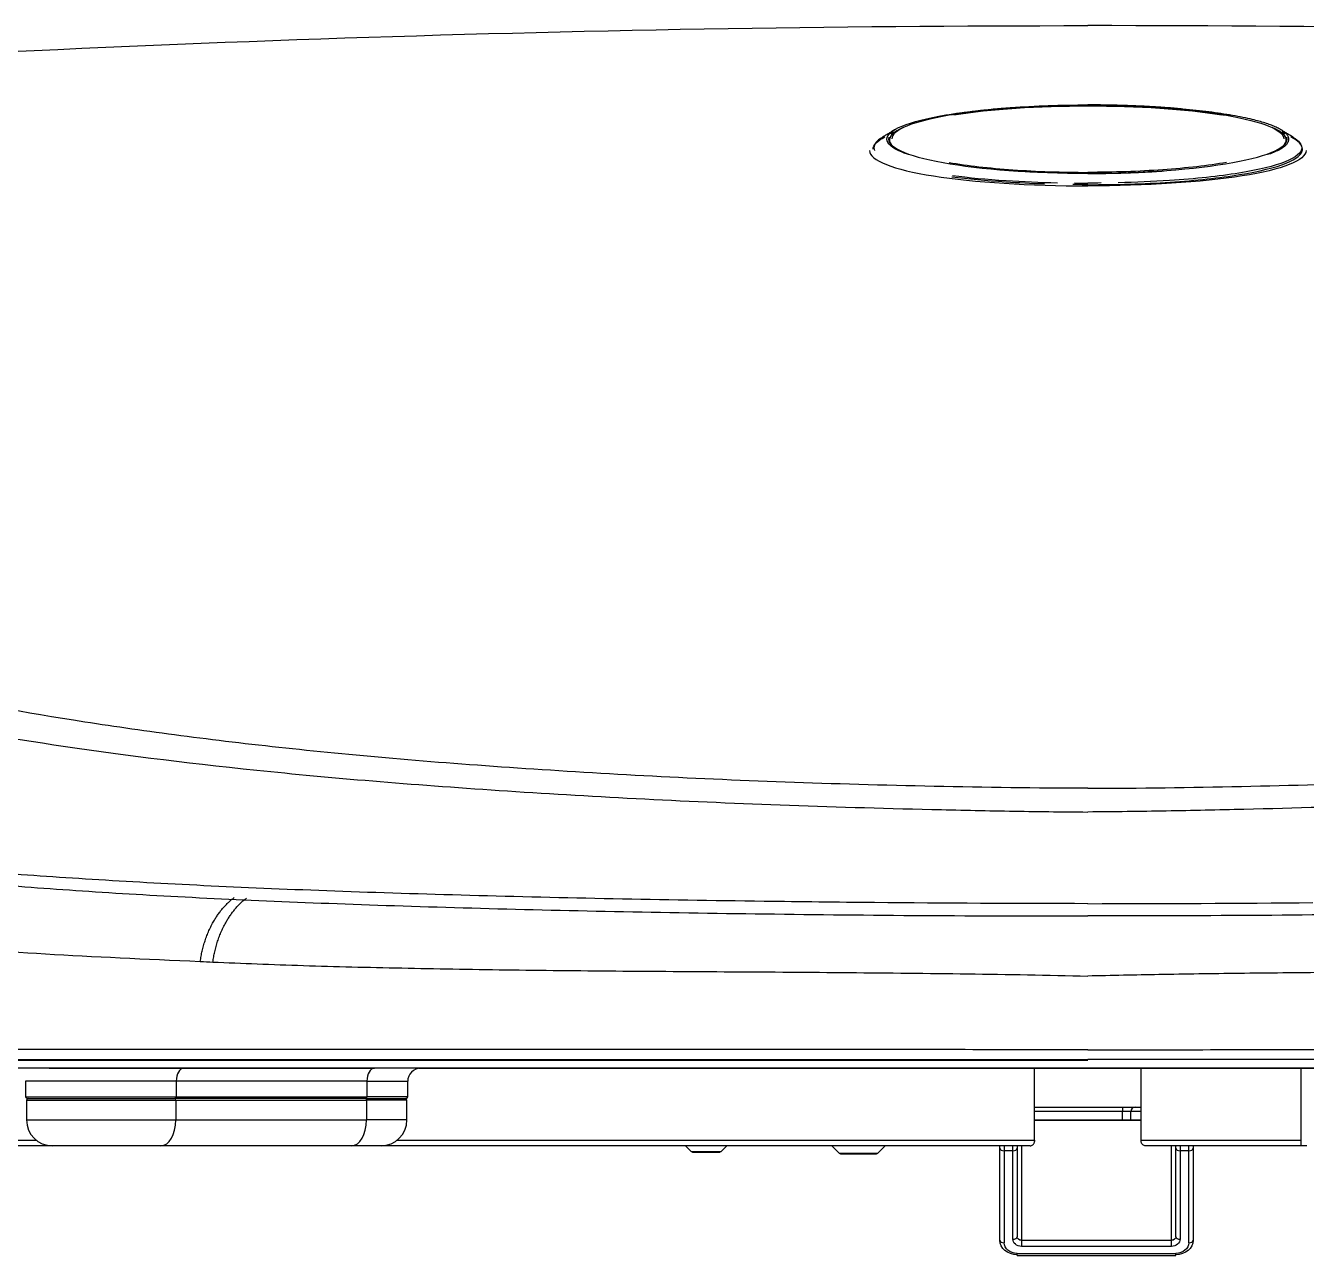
# Model space of a CAD drawing. Header units: millimetres. Extents: x 28 to 2369, y -329 to 1679.
# Drawn here: x 1101.6 to 1250.1, y 471 to 613.7 of the extents above; entities that cross this region are included whole.
import ezdxf

# ---------------------------------------------------------------- set-up
doc = ezdxf.new("R2010")
doc.units = ezdxf.units.MM
doc.layers.add('1LINE', color=7, linetype='CONTINUOUS')

msp = doc.modelspace()

# ---------------------------------------------------------------- linework, layer by layer
at = {"layer": '1LINE'}
for p, q in [((1224.78, 604.49), (1224.78, 604.45)), ((1224.78, 604.49), (1224.78, 604.45)), ((1224.78, 604.45), (1224.78, 604.43)), ((1224.78, 604.45), (1224.78, 604.43)), ((1249.68, 599.2), (1249.68, 599.36)), ((1104.31, 492.75), (1119.92, 492.75)), ((1119.92, 492.75), (1142.04, 492.75)), ((1143.08, 492.75), (1142.04, 492.75)), ((1101.6, 491.25), (1101.6, 489.45)), ((1119.06, 491.25), (1101.6, 491.25)), ((1141.18, 491.25), (1119.06, 491.25)), ((1119.06, 491.25), (1119.06, 489.45)), ((1141.18, 491.25), (1145.91, 491.25)), ((1141.18, 491.25), (1141.18, 489.45)), ((1145.91, 489.45), (1145.91, 491.25)), ((1101.6, 489.45), (1119.06, 489.45)), ((1101.7, 489.05), (1101.7, 486.75)), ((1101.7, 489.05), (1119.01, 489.05)), ((1101.8, 489.25), (1118.95, 489.25)), ((1141.07, 489.25), (1118.95, 489.25)), ((1119.01, 489.05), (1141.12, 489.05)), ((1119.01, 489.05), (1119.01, 486.75)), ((1119.06, 489.45), (1141.18, 489.45)), ((1141.07, 489.25), (1145.71, 489.25)), ((1145.81, 489.05), (1141.12, 489.05)), ((1141.12, 489.05), (1141.12, 486.75)), ((1145.91, 489.45), (1141.18, 489.45)), ((1145.81, 486.75), (1145.81, 489.05)), ((1218.58, 488.25), (1228.78, 488.25)), ((1228.78, 487.75), (1218.58, 487.75)), ((1228.78, 488.25), (1228.78, 487.75)), ((1228.78, 488.25), (1230.28, 488.25)), ((1229.78, 487.75), (1228.78, 487.75)), ((1228.78, 486.75), (1228.78, 487.75)), ((1229.78, 486.75), (1229.78, 487.75)), ((1230.97, 487.75), (1229.78, 487.75)), ((1230.28, 488.25), (1230.96, 488.25)), ((1101.7, 486.75), (1119.01, 486.75)), ((1119.01, 486.75), (1141.12, 486.75)), ((1145.81, 486.75), (1141.12, 486.75)), ((1218.58, 486.75), (1230.98, 486.75)), ((1230.98, 486.67), (1218.58, 486.67)), ((1218.58, 484.4), (1218.58, 484.25)), ((1230.98, 484.25), (1230.98, 484.4)), ((1117.29, 483.75), (1104.7, 483.75)), ((1139.4, 483.75), (1117.29, 483.75)), ((1142.81, 483.75), (1139.4, 483.75)), ((1178.12, 483.75), (1178.78, 483.09)), ((1178.78, 483.09), (1182.26, 483.09)), ((1178.92, 483.03), (1182.12, 483.03)), ((1182.92, 483.75), (1182.26, 483.09)), ((1195.08, 483.75), (1195.94, 482.89)), ((1195.94, 482.89), (1200.42, 482.89)), ((1196.08, 482.83), (1200.28, 482.83)), ((1200.42, 482.89), (1201.28, 483.75)), ((1214.58, 483.46), (1214.58, 483.75)), ((1214.58, 472.79), (1214.58, 483.46)), ((1215.08, 483.18), (1215.08, 472.51)), ((1216.08, 472.92), (1216.08, 483.18)), ((1216.58, 483.74), (1216.58, 483.46)), ((1216.58, 483.46), (1216.58, 473.2)), ((1217.08, 483.75), (1217.08, 472.79)), ((1234.48, 472.79), (1234.48, 483.75)), ((1234.98, 483.46), (1234.98, 483.74)), ((1234.98, 473.2), (1234.98, 483.46)), ((1235.48, 483.74), (1235.48, 483.18)), ((1235.48, 483.18), (1235.48, 472.92)), ((1236.48, 472.51), (1236.48, 483.18)), ((1236.98, 483.75), (1236.98, 483.46)), ((1236.98, 483.46), (1236.98, 472.79)), ((1217.08, 472.79), (1234.48, 472.79)), ((1217.08, 472.79), (1217.08, 472.09)), ((1234.48, 472.09), (1234.48, 472.79)), ((1216.58, 471.04), (1216.58, 471.26)), ((1216.58, 471.26), (1234.98, 471.26)), ((1216.58, 471.04), (1234.98, 471.04)), ((1234.48, 472.09), (1217.08, 472.09)), ((1234.98, 471.04), (1234.98, 471.26))]:
    msp.add_line(p, q, dxfattribs=at)
for centre, radius, start, end in [((1147.41, 491.25), 1.5, 90, 180.5661), ((1101.8, 489.45), 0.2, 180, 270), ((1101.9, 489.05), 0.2, 90, 180), ((1145.61, 489.05), 0.2, 0, 90), ((1145.71, 489.45), 0.2, 270, 0), ((1230.28, 487.75), 0.5, 90, 180), ((1104.7, 486.75), 3, 180, 270), ((1142.81, 486.75), 3, 270, 0), ((1196.08, 483.03), 0.2, 225, 270), ((1200.28, 483.03), 0.2, 270, 315)]:
    msp.add_arc(centre, radius, start, end, dxfattribs=at)
at = {"layer": '1LINE', "extrusion": (0, 0, -1)}
for centre, start, end in [((-1178.92, 483.23), 269.9985, 315), ((-1182.12, 483.23), 225, 270.0015)]:
    msp.add_arc(centre, 0.2, start, end, dxfattribs=at)
at = {"layer": '1LINE'}
for centre, major_axis, ratio, start_param, end_param in [((1224.78, 600.51), (23.1, 0), 0.170553, 1.570796, 2.371264), ((1224.78, 600.42), (-23, 0), 0.170553, 4.712389, 5.453658), ((1224.78, 600.51), (-23.1, 0), 0.170553, 3.911921, 4.712389), ((1224.78, 600.42), (23, 0), 0.170553, 0.829528, 1.570796), ((1224.78, 600.42), (-23, 0), 0.170553, 5.906243, 6.718934), ((1224.78, 600.42), (23, 0), 0.170553, 5.847731, 6.660127), ((1224.78, 600.51), (23.1, 0), 0.170553, 3.08416, 4.712389), ((1224.78, 600.51), (23.1, 0), 0.170553, 2.92227, 2.992121), ((1224.78, 600.51), (-23.1, 0), 0.170553, 1.570796, 3.199025), ((1224.78, 600.51), (-23.1, 0), 0.170553, 3.291063, 3.360915), ((1119.92, 491.25), (0, 1.5), 0.573576, 0, 1.570796), ((1142.04, 491.25), (0, 1.5), 0.573576, 0, 1.570796), ((1118.89, 489.05), (0, 0.2), 0.573576, 4.712389, 6.283185), ((1118.95, 489.45), (0, 0.2), 0.573576, 3.141593, 4.712389), ((1141.01, 489.05), (0, -0.2), 0.573576, 1.570796, 3.141593), ((1141.07, 489.45), (0, -0.2), 0.573576, 0, 1.570796), ((1117.29, 486.75), (0, -3), 0.573576, 0, 1.570796), ((1139.4, 486.75), (0, -3), 0.573576, 0, 1.570796), ((1215.08, 483.46), (-0.5, 0), 0.559193, 0, 1.570796), ((1216.08, 483.46), (0.5, 0), 0.559193, 4.712389, 6.283185), ((1235.48, 483.46), (0.5, 0), 0.559193, 3.141593, 4.712389), ((1236.48, 483.46), (0.5, 0), 0.559193, 4.712389, 6.283185), ((1215.08, 472.79), (-0.5, 0), 0.559193, 0, 1.570796), ((1216.08, 473.2), (0.5, 0), 0.559193, 4.712389, 6.283185), ((1235.48, 473.2), (0.5, 0), 0.559193, 3.141593, 4.712389), ((1236.48, 472.79), (0.5, 0), 0.559193, 4.712389, 6.283185)]:
    msp.add_ellipse(centre, major_axis=major_axis, ratio=ratio, start_param=start_param, end_param=end_param, dxfattribs=at)
at = {"layer": '1LINE', "extrusion": (0, 0, -1)}
for centre, major_axis, ratio, start_param, end_param in [((1216.58, 472.79), (-2, 0), 0.833697, 4.712389, 6.283185), ((1216.58, 472.51), (-1.5, 0), 0.829458, 4.712389, 6.283185), ((1217.08, 472.92), (-1, 0), 0.829458, 4.712389, 6.283185), ((1217.08, 473.2), (-0.5, 0), 0.812501, 4.712389, 6.283185), ((1234.48, 473.2), (-0.5, 0), 0.812501, 3.141593, 4.712389), ((1234.48, 472.92), (-1, 0), 0.829458, 3.141593, 4.712389), ((1234.98, 472.79), (-2, 0), 0.833697, 3.141593, 4.712389), ((1234.98, 472.51), (-1.5, 0), 0.829458, 3.141593, 4.712389)]:
    msp.add_ellipse(centre, major_axis=major_axis, ratio=ratio, start_param=start_param, end_param=end_param, dxfattribs=at)
at = {"layer": '1LINE'}
for points, degree in [([(1047.35, 607.57), (1106.09, 611.66), (1165.42, 613.69), (1224.78, 613.69)], 3), ([(1402.21, 607.57), (1343.46, 611.66), (1284.13, 613.69), (1224.78, 613.69)], 3), ([(1208.7, 603.29), (1204.46, 602.57), (1202.04, 601.57), (1202.04, 600.55)], 3), ([(1240.85, 603.29), (1245.09, 602.57), (1247.51, 601.57), (1247.51, 600.55)], 3), ([(1202.34, 601.59), (1200.87, 600.68)], 1), ([(1248.68, 600.68), (1247.21, 601.59)], 1), ([(1199.88, 599.36), (1199.88, 599.84), (1200.36, 600.33), (1201.25, 600.78)], 3), ([(1224.78, 596.54), (1221.75, 596.54), (1218.72, 596.64), (1215.92, 596.84)], 3), ([(1224.78, 596.54), (1229.38, 596.54), (1233.63, 596.84)], 2), ([(1224.78, 595.24), (1224.19, 595.24), (1223.6, 595.24), (1223.02, 595.25)], 3), ([(1223.24, 595.44), (1223.75, 595.43), (1224.26, 595.43), (1224.78, 595.43)], 3), ([(1226.31, 595.44), (1225.8, 595.43), (1225.29, 595.43), (1224.78, 595.43)], 3), ([(1224.78, 511.84), (1216.48, 511.84), (1208.16, 511.89), (1200.05, 511.96)], 3), ([(1224.78, 511.84), (1233.54, 511.84), (1242.34, 511.89), (1250.88, 511.97)], 3), ([(1121.85, 505.15), (1122.33, 505.13), (1122.82, 505.08), (1123.31, 505.06)], 3), ([(1218.58, 484.4), (1218.58, 487.19), (1218.58, 489.97), (1218.58, 492.75)], 3), ([(1230.98, 484.4), (1230.98, 487.19), (1230.98, 489.97), (1230.98, 492.75)], 3), ([(1144.59, 484.4), (1169.25, 484.4), (1193.91, 484.4), (1218.58, 484.4)], 3), ([(1230.98, 484.4), (1237.15, 484.4), (1243.32, 484.4), (1249.49, 484.4)], 3), ([(1104.66, 483.75), (1080.26, 483.75), (1055.85, 483.75), (1031.44, 483.75)], 3), ([(1216.08, 483.18), (1215.74, 483.18), (1215.41, 483.18), (1215.08, 483.18)], 3), ([(1236.48, 483.18), (1236.14, 483.18), (1235.81, 483.18), (1235.48, 483.18)], 3)]:
    msp.add_open_spline(points, degree=degree, dxfattribs=at)
for points, degree, knots in [([(1224.78, 525.22), (1218.78, 525.24), (1212.85, 525.32), (1201.09, 525.57), (1195.3, 525.73), (1184.08, 526.14), (1178.61, 526.39), (1167.94, 526.95), (1162.72, 527.28), (1147.7, 528.31), (1138.56, 529.12), (1125.99, 530.51), (1121.99, 531), (1114.32, 532.02), (1110.64, 532.56), (1100.21, 534.22), (1094.06, 535.38), (1086.11, 537.29), (1083.67, 537.95), (1079.04, 539.31), (1076.89, 540.02), (1071.23, 542.29), (1068.15, 543.92), (1062.59, 547.28), (1060.16, 549.03), (1057.13, 551.82), (1056.16, 552.76), (1054.74, 554.77), (1054.08, 555.79), (1052.18, 558.9), (1051.04, 561.01), (1048.16, 567.49), (1047.05, 572.05), (1046.37, 579.26), (1046.3, 581.72), (1046.09, 586.69), (1045.99, 589.21), (1045.86, 593.04), (1045.79, 594.32), (1045.89, 596.94), (1045.98, 598.26), (1046.23, 600.94), (1046.39, 602.29), (1046.71, 604.31), (1046.82, 604.99), (1047.09, 606.32), (1047.25, 606.98), (1047.35, 607.57)], 3, [0, 0, 0, 0, 0.03125, 0.03125, 0.0625, 0.0625, 0.09375, 0.09375, 0.125, 0.125, 0.1875, 0.1875, 0.21875, 0.21875, 0.25, 0.25, 0.3125, 0.3125, 0.34375, 0.34375, 0.375, 0.375, 0.4375, 0.4375, 0.5, 0.5, 0.53125, 0.53125, 0.5625, 0.5625, 0.625, 0.625, 0.75, 0.75, 0.8125, 0.8125, 0.875, 0.875, 0.90625, 0.90625, 0.9375, 0.9375, 0.96875, 0.96875, 0.984375, 0.984375, 1, 1, 1, 1]), ([(1224.78, 525.22), (1230.78, 525.24), (1236.71, 525.32), (1248.46, 525.57), (1254.25, 525.73), (1265.48, 526.14), (1270.94, 526.39), (1281.61, 526.95), (1286.84, 527.28), (1301.86, 528.31), (1311, 529.12), (1323.56, 530.51), (1327.56, 531), (1335.23, 532.02), (1338.91, 532.56), (1349.34, 534.22), (1355.49, 535.38), (1363.45, 537.29), (1365.88, 537.95), (1370.51, 539.31), (1372.66, 540.02), (1378.32, 542.29), (1381.4, 543.92), (1386.96, 547.28), (1389.39, 549.03), (1392.42, 551.82), (1393.39, 552.76), (1394.81, 554.77), (1395.48, 555.79), (1397.37, 558.9), (1398.51, 561.01), (1401.39, 567.49), (1402.5, 572.05), (1403.18, 579.26), (1403.25, 581.72), (1403.46, 586.69), (1403.56, 589.21), (1403.7, 593.04), (1403.77, 594.32), (1403.66, 596.94), (1403.57, 598.26), (1403.32, 600.94), (1403.16, 602.29), (1402.85, 604.31), (1402.73, 604.99), (1402.46, 606.32), (1402.3, 606.98), (1402.21, 607.57)], 3, [0, 0, 0, 0, 0.03125, 0.03125, 0.0625, 0.0625, 0.09375, 0.09375, 0.125, 0.125, 0.1875, 0.1875, 0.21875, 0.21875, 0.25, 0.25, 0.3125, 0.3125, 0.34375, 0.34375, 0.375, 0.375, 0.4375, 0.4375, 0.5, 0.5, 0.53125, 0.53125, 0.5625, 0.5625, 0.625, 0.625, 0.75, 0.75, 0.8125, 0.8125, 0.875, 0.875, 0.90625, 0.90625, 0.9375, 0.9375, 0.96875, 0.96875, 0.984375, 0.984375, 1, 1, 1, 1]), ([(1043.06, 604.61), (1042.91, 603.41), (1042.73, 602.06), (1042.41, 599.3), (1042.27, 597.92), (1042.06, 595.18), (1041.98, 593.82), (1041.88, 591.14), (1041.94, 589.85), (1042.11, 585.96), (1042.23, 583.41), (1042.47, 578.38), (1042.57, 575.9), (1043.27, 568.64), (1044.4, 564.07), (1047.34, 557.59), (1048.5, 555.48), (1050.44, 552.39), (1051.13, 551.37), (1052.59, 549.39), (1053.6, 548.48), (1056.7, 545.73), (1059.24, 544.1), (1063.47, 541.57), (1064.98, 540.78), (1068.24, 539.2), (1069.98, 538.38), (1073.87, 536.94), (1076.1, 536.28), (1080.82, 534.94), (1083.32, 534.32), (1091.47, 532.48), (1097.76, 531.35), (1112, 529.21), (1119.85, 528.21), (1136.97, 526.44), (1146.31, 525.66), (1161.64, 524.64), (1166.96, 524.32), (1177.82, 523.76), (1183.39, 523.51), (1194.81, 523.09), (1200.7, 522.92), (1209.66, 522.7), (1212.66, 522.63), (1218.7, 522.53), (1221.78, 522.49), (1224.78, 522.47)], 3, [0, 0, 0, 0, 0.03125, 0.03125, 0.0625, 0.0625, 0.09375, 0.09375, 0.125, 0.125, 0.1875, 0.1875, 0.25, 0.25, 0.375, 0.375, 0.4375, 0.4375, 0.46875, 0.46875, 0.5, 0.5, 0.5625, 0.5625, 0.59375, 0.59375, 0.625, 0.625, 0.65625, 0.65625, 0.6875, 0.6875, 0.75, 0.75, 0.8125, 0.8125, 0.875, 0.875, 0.90625, 0.90625, 0.9375, 0.9375, 0.96875, 0.96875, 0.984375, 0.984375, 1, 1, 1, 1]), ([(1406.49, 604.61), (1406.64, 603.41), (1406.82, 602.06), (1407.14, 599.3), (1407.28, 597.92), (1407.49, 595.18), (1407.57, 593.82), (1407.67, 591.14), (1407.62, 589.85), (1407.44, 585.96), (1407.33, 583.41), (1407.08, 578.38), (1406.99, 575.9), (1406.28, 568.64), (1405.15, 564.07), (1402.21, 557.59), (1401.05, 555.48), (1399.11, 552.39), (1398.43, 551.37), (1396.96, 549.39), (1395.95, 548.48), (1392.85, 545.73), (1390.32, 544.1), (1386.08, 541.57), (1384.57, 540.78), (1381.31, 539.2), (1379.57, 538.38), (1375.68, 536.94), (1373.45, 536.28), (1368.73, 534.94), (1366.23, 534.32), (1358.08, 532.48), (1351.79, 531.35), (1337.55, 529.21), (1329.71, 528.21), (1312.58, 526.44), (1303.24, 525.66), (1287.91, 524.64), (1282.59, 524.32), (1271.73, 523.76), (1266.16, 523.51), (1254.74, 523.09), (1248.85, 522.92), (1239.89, 522.7), (1236.89, 522.63), (1230.86, 522.53), (1227.78, 522.49), (1224.78, 522.47)], 3, [0, 0, 0, 0, 0.03125, 0.03125, 0.0625, 0.0625, 0.09375, 0.09375, 0.125, 0.125, 0.1875, 0.1875, 0.25, 0.25, 0.375, 0.375, 0.4375, 0.4375, 0.46875, 0.46875, 0.5, 0.5, 0.5625, 0.5625, 0.59375, 0.59375, 0.625, 0.625, 0.65625, 0.65625, 0.6875, 0.6875, 0.75, 0.75, 0.8125, 0.8125, 0.875, 0.875, 0.90625, 0.90625, 0.9375, 0.9375, 0.96875, 0.96875, 0.984375, 0.984375, 1, 1, 1, 1]), ([(1203.63, 598.85), (1203.5, 598.9), (1202.15, 599.42), (1200.87, 600.51), (1202.69, 602.08), (1207.87, 603.4), (1215.63, 604.28), (1221.73, 604.49), (1224.78, 604.49)], 3, [0, 0, 0, 0, 0.020208, 0.216167, 0.412125, 0.608083, 0.804042, 1, 1, 1, 1]), ([(1224.78, 604.43), (1221.78, 604.43), (1218.84, 604.33), (1213.36, 603.94), (1210.82, 603.65), (1208.7, 603.29)], 3, [0, 0, 0, 0, 0.5, 0.5, 1, 1, 1, 1]), ([(1245.92, 598.85), (1246.12, 598.92), (1248.08, 599.72), (1248.08, 601.31), (1244.53, 602.77), (1237.97, 603.88), (1229.41, 604.49), (1224.78, 604.49)], 2, [0, 0, 0, 0.020208, 0.216167, 0.412125, 0.608083, 0.804042, 1, 1, 1]), ([(1224.78, 604.43), (1227.77, 604.43), (1230.71, 604.33), (1236.2, 603.94), (1238.73, 603.65), (1240.85, 603.29)], 3, [0, 0, 0, 0, 0.5, 0.5, 1, 1, 1, 1]), ([(1200.95, 600.73), (1200.3, 600.33), (1199.96, 599.93), (1199.97, 599.41), (1199.99, 599.31), (1200.03, 599.21)], 3, [0, 0, 0, 0, 0.794246, 0.794246, 1, 1, 1, 1]), ([(1224.78, 595.24), (1228.06, 595.24), (1231.28, 595.33), (1237.34, 595.73), (1240.08, 596.03), (1246.99, 597.15), (1249.68, 598.22), (1249.67, 599.84), (1249.2, 600.32), (1248.3, 600.78)], 3, [0, 0, 0, 0, 0.206564, 0.206564, 0.413129, 0.413129, 0.826257, 0.826257, 1, 1, 1, 1]), ([(1248.6, 600.73), (1249.25, 600.33), (1249.59, 599.93), (1249.58, 598.38), (1246.89, 597.32), (1240, 596.21), (1237.27, 595.91), (1232.33, 595.59), (1230.34, 595.51), (1228.3, 595.46)], 3, [0, 0, 0, 0, 0.164003, 0.164003, 0.623681, 0.623681, 0.85352, 0.85352, 1, 1, 1, 1]), ([(1199.46, 599.2), (1199.47, 598.06), (1202.19, 596.99), (1211.57, 595.51), (1218.09, 595.1), (1224.78, 595.1)], 3, [0, 0, 0, 0, 0.499531, 0.499531, 1, 1, 1, 1]), ([(1250.09, 599.2), (1250.08, 598.06), (1247.36, 596.99), (1237.98, 595.51), (1231.46, 595.1), (1224.78, 595.1)], 3, [0, 0, 0, 0, 0.499515, 0.499515, 1, 1, 1, 1]), ([(1208.7, 597.81), (1210.8, 597.45), (1213.32, 597.16), (1218.85, 596.77), (1221.77, 596.67), (1224.78, 596.67)], 3, [0, 0, 0, 0, 0.5, 0.5, 1, 1, 1, 1]), ([(1240.85, 597.81), (1238.75, 597.45), (1236.23, 597.16), (1230.7, 596.77), (1227.78, 596.67), (1224.78, 596.67)], 3, [0, 0, 0, 0, 0.5, 0.5, 1, 1, 1, 1]), ([(1219.74, 595.32), (1218.2, 595.36), (1216.7, 595.44), (1212.99, 595.68), (1210.89, 595.88), (1209.01, 596.13)], 3, [0, 0, 0, 0, 0.392918, 0.392918, 1, 1, 1, 1]), ([(1209.09, 596.31), (1210.96, 596.06), (1213.05, 595.86), (1217.23, 595.59), (1219.22, 595.51), (1221.25, 595.46)], 3, [0, 0, 0, 0, 0.538893, 0.538893, 1, 1, 1, 1]), ([(1040.37, 530.55), (1040.61, 529.84), (1040.87, 529.19), (1041.47, 527.9), (1041.8, 527.25), (1042.54, 525.96), (1042.95, 525.31), (1043.74, 524.06), (1044.1, 523.45), (1044.87, 522.25), (1045.31, 521.67), (1046.33, 520.52), (1046.91, 519.96), (1048.82, 518.28), (1050.34, 517.18), (1053.9, 515.09), (1055.94, 514.08), (1060.55, 512.18), (1063.08, 511.27), (1067.32, 510.1), (1068.82, 509.75), (1072.03, 509.09), (1073.75, 508.8), (1079.34, 507.97), (1083.62, 507.5), (1093.14, 506.69), (1098.33, 506.34), (1109.49, 505.7), (1115.46, 505.41), (1121.85, 505.15)], 3, [0, 0, 0, 0, 0.04812, 0.04812, 0.098219, 0.098219, 0.148318, 0.148318, 0.198417, 0.198417, 0.248516, 0.248516, 0.298615, 0.298615, 0.398813, 0.398813, 0.499011, 0.499011, 0.599208, 0.599208, 0.649307, 0.649307, 0.699406, 0.699406, 0.799604, 0.799604, 0.899802, 0.899802, 1, 1, 1, 1]), ([(1041.48, 529.37), (1041.82, 529.02), (1042.18, 528.67), (1043.21, 527.68), (1043.93, 527.05), (1045.42, 525.82), (1046.21, 525.23), (1048.32, 524.07), (1049.46, 523.5), (1051.19, 522.68), (1051.75, 522.41), (1052.99, 521.88), (1053.7, 521.62), (1056.06, 520.84), (1057.5, 520.34), (1060, 519.62), (1060.9, 519.38), (1062.86, 518.91), (1063.9, 518.69), (1065.86, 518.24), (1066.82, 518.01), (1068.95, 517.58), (1070.15, 517.38), (1073.87, 516.77), (1076.35, 516.38), (1084.74, 515.27), (1091.26, 514.61), (1102.41, 513.72), (1106.36, 513.44), (1114.61, 512.91), (1118.92, 512.67), (1127.98, 512.23), (1132.73, 512.03), (1142.69, 511.66), (1147.95, 511.49), (1164.09, 511.04), (1175.38, 510.81), (1193.31, 510.58), (1199.5, 510.51), (1212.06, 510.43), (1218.39, 510.41), (1224.78, 510.41)], 3, [0, 0, 0, 0, 0.028805, 0.028805, 0.08276, 0.08276, 0.136715, 0.136715, 0.19067, 0.19067, 0.217648, 0.217648, 0.244626, 0.244626, 0.298581, 0.298581, 0.325559, 0.325559, 0.352536, 0.352536, 0.379514, 0.379514, 0.406492, 0.406492, 0.460447, 0.460447, 0.568358, 0.568358, 0.622313, 0.622313, 0.676268, 0.676268, 0.730223, 0.730223, 0.784179, 0.784179, 0.892089, 0.892089, 0.946045, 0.946045, 1, 1, 1, 1]), ([(1408.21, 529.51), (1407.82, 529.11), (1407.42, 528.71), (1406.34, 527.68), (1405.62, 527.05), (1404.13, 525.82), (1403.34, 525.23), (1401.23, 524.07), (1400.09, 523.5), (1398.36, 522.68), (1397.8, 522.41), (1396.56, 521.88), (1395.85, 521.62), (1393.5, 520.84), (1392.05, 520.34), (1389.55, 519.62), (1388.66, 519.38), (1386.69, 518.91), (1385.65, 518.69), (1383.69, 518.24), (1382.74, 518.01), (1380.6, 517.58), (1379.4, 517.38), (1375.68, 516.77), (1373.2, 516.38), (1364.81, 515.27), (1358.29, 514.61), (1347.15, 513.72), (1343.2, 513.44), (1334.95, 512.91), (1330.63, 512.67), (1321.57, 512.23), (1316.83, 512.03), (1306.86, 511.66), (1301.6, 511.49), (1285.46, 511.04), (1274.17, 510.81), (1256.24, 510.58), (1250.06, 510.51), (1237.49, 510.43), (1231.16, 510.41), (1224.78, 510.41)], 3, [0, 0, 0, 0, 0.032569, 0.032569, 0.086315, 0.086315, 0.140061, 0.140061, 0.193807, 0.193807, 0.22068, 0.22068, 0.247554, 0.247554, 0.3013, 0.3013, 0.328173, 0.328173, 0.355046, 0.355046, 0.381919, 0.381919, 0.408792, 0.408792, 0.462538, 0.462538, 0.570031, 0.570031, 0.623777, 0.623777, 0.677523, 0.677523, 0.731269, 0.731269, 0.785015, 0.785015, 0.892508, 0.892508, 0.946254, 0.946254, 1, 1, 1, 1]), ([(1200.05, 511.96), (1195.71, 512), (1191.42, 512.05), (1175.26, 512.27), (1163.93, 512.49), (1147.73, 512.94), (1142.46, 513.1), (1132.45, 513.47), (1127.68, 513.67), (1118.58, 514.1), (1114.24, 514.34), (1105.95, 514.85), (1101.98, 515.12), (1090.77, 516), (1084.2, 516.65), (1075.75, 517.74), (1073.25, 518.13), (1069.51, 518.73), (1068.29, 518.93), (1066.12, 519.36), (1065.15, 519.57), (1063.19, 520.01), (1062.15, 520.24), (1060.17, 520.7), (1059.26, 520.94), (1056.73, 521.66), (1055.29, 522.15), (1053.44, 522.75), (1053.17, 522.84), (1052.91, 522.93)], 3, [0, 0, 0, 0, 0.054184, 0.054184, 0.209556, 0.209556, 0.287242, 0.287242, 0.364928, 0.364928, 0.442614, 0.442614, 0.520301, 0.520301, 0.675673, 0.675673, 0.753359, 0.753359, 0.792202, 0.792202, 0.831045, 0.831045, 0.869888, 0.869888, 0.908731, 0.908731, 0.986417, 0.986417, 1, 1, 1, 1]), ([(1123.31, 505.06), (1126.68, 504.93), (1130.17, 504.79), (1137.49, 504.55), (1141.3, 504.46), (1149.12, 504.3), (1153.13, 504.23), (1161.41, 504.11), (1165.67, 504.07), (1174.42, 504), (1178.93, 503.97), (1187.96, 503.92), (1192.51, 503.89), (1206.2, 503.77), (1215.43, 503.67), (1224.78, 503.44)], 3, [0, 0, 0, 0, 0.125048, 0.125048, 0.250095, 0.250095, 0.375143, 0.375143, 0.50019, 0.50019, 0.625238, 0.625238, 0.750286, 0.750286, 1, 1, 1, 1]), ([(1326.25, 505.06), (1324.52, 505), (1321.09, 504.86), (1313.93, 504.59), (1304.47, 504.36), (1292.34, 504.16), (1279.52, 504.02), (1268.2, 503.96), (1259.11, 503.9), (1251.16, 503.84), (1242.65, 503.76), (1233.38, 503.63), (1227.53, 503.5), (1224.78, 503.44)], 3, [0, 0, 0, 0, 0.062779, 0.124978, 0.251187, 0.378232, 0.501477, 0.627514, 0.697003, 0.752138, 0.844064, 0.92668, 1, 1, 1, 1]), ([(1224.78, 494.9), (1215.28, 494.9), (1205.77, 494.91), (1187.34, 494.91), (1178.38, 494.92), (1161, 494.92), (1152.5, 494.92), (1136.86, 494.92), (1129.63, 494.92), (1115.89, 494.92), (1109.37, 494.93), (1097.37, 494.93), (1091.86, 494.93), (1081.81, 494.93), (1077.26, 494.92), (1069.24, 494.92), (1065.87, 494.92), (1056.64, 494.92), (1051.54, 494.92), (1045.49, 494.92), (1043.73, 494.92), (1041.29, 494.92), (1040.45, 494.92), (1039.68, 494.92)], 3, [0, 0, 0, 0, 0.085627, 0.085627, 0.171254, 0.171254, 0.256882, 0.256882, 0.342509, 0.342509, 0.428136, 0.428136, 0.513763, 0.513763, 0.599391, 0.599391, 0.685018, 0.685018, 0.856272, 0.856272, 0.941899, 0.941899, 1, 1, 1, 1]), ([(1224.78, 494.9), (1234.27, 494.9), (1243.78, 494.91), (1262.21, 494.91), (1271.17, 494.92), (1288.55, 494.92), (1297.05, 494.92), (1312.69, 494.92), (1319.92, 494.92), (1333.66, 494.92), (1340.18, 494.93), (1352.18, 494.93), (1357.69, 494.93), (1367.74, 494.93), (1372.29, 494.92), (1380.31, 494.92), (1383.68, 494.92), (1392.91, 494.92), (1398.01, 494.92), (1404.06, 494.92), (1405.82, 494.92), (1408.36, 494.92), (1409.25, 494.92), (1410.09, 494.92)], 3, [0, 0, 0, 0, 0.08517, 0.08517, 0.17034, 0.17034, 0.25551, 0.25551, 0.340679, 0.340679, 0.425849, 0.425849, 0.511019, 0.511019, 0.596189, 0.596189, 0.681359, 0.681359, 0.851699, 0.851699, 0.936868, 0.936868, 1, 1, 1, 1]), ([(1030.9, 493.75), (1031.47, 493.75), (1032.5, 493.75), (1034.71, 493.75), (1035.55, 493.75), (1037.5, 493.75), (1038.63, 493.75), (1040.81, 493.75), (1041.91, 493.75), (1044.78, 493.75), (1046.52, 493.75), (1052.51, 493.75), (1057.57, 493.75), (1066.73, 493.75), (1070.07, 493.75), (1078.01, 493.75), (1082.51, 493.75), (1092.47, 493.75), (1097.93, 493.75), (1109.86, 493.75), (1116.35, 493.75), (1130, 493.75), (1137.19, 493.75), (1152.76, 493.75), (1161.22, 493.75), (1178.53, 493.75), (1187.45, 493.75), (1205.82, 493.75), (1215.31, 493.75), (1224.78, 493.75)], 3, [0, 0, 0, 0, 0.125, 0.125, 0.1875, 0.1875, 0.25, 0.25, 0.3125, 0.3125, 0.375, 0.375, 0.5, 0.5, 0.5625, 0.5625, 0.625, 0.625, 0.6875, 0.6875, 0.75, 0.75, 0.8125, 0.8125, 0.875, 0.875, 0.9375, 0.9375, 1, 1, 1, 1]), ([(1031.34, 493.7), (1031.95, 493.7), (1032.82, 493.7), (1034.71, 493.69), (1035.54, 493.69), (1037.49, 493.69), (1038.62, 493.69), (1040.81, 493.69), (1041.91, 493.69), (1044.78, 493.69), (1046.52, 493.69), (1052.5, 493.69), (1057.56, 493.69), (1066.7, 493.69), (1070.03, 493.69), (1077.96, 493.69), (1082.46, 493.69), (1092.44, 493.69), (1097.91, 493.69), (1109.84, 493.69), (1116.33, 493.69), (1129.99, 493.69), (1137.17, 493.69), (1152.75, 493.69), (1161.21, 493.69), (1178.52, 493.68), (1187.44, 493.68), (1205.81, 493.68), (1215.3, 493.67), (1224.78, 493.67)], 3, [0, 0, 0, 0, 0.100067, 0.100067, 0.164348, 0.164348, 0.228629, 0.228629, 0.29291, 0.29291, 0.357191, 0.357191, 0.485752, 0.485752, 0.550033, 0.550033, 0.614314, 0.614314, 0.678595, 0.678595, 0.742876, 0.742876, 0.807157, 0.807157, 0.871438, 0.871438, 0.935719, 0.935719, 1, 1, 1, 1]), ([(1128.18, 493.75), (1133.49, 493.75), (1139.04, 493.75), (1152.72, 493.75), (1161.18, 493.75), (1178.52, 493.75), (1187.45, 493.75), (1205.82, 493.75), (1215.3, 493.75), (1224.78, 493.75)], 3, [0, 0, 0, 0, 0.201333, 0.201333, 0.467556, 0.467556, 0.733778, 0.733778, 1, 1, 1, 1]), ([(1418.86, 493.75), (1418.27, 493.75), (1417.24, 493.75), (1415.03, 493.75), (1414.2, 493.75), (1412.24, 493.75), (1411.11, 493.75), (1408.93, 493.75), (1407.83, 493.75), (1404.95, 493.75), (1403.21, 493.75), (1397.2, 493.75), (1392.13, 493.75), (1382.97, 493.75), (1379.63, 493.75), (1371.68, 493.75), (1367.16, 493.75), (1357.18, 493.75), (1351.7, 493.75), (1339.77, 493.75), (1333.28, 493.75), (1319.6, 493.75), (1312.4, 493.75), (1296.84, 493.75), (1288.37, 493.75), (1271.04, 493.75), (1262.1, 493.75), (1243.73, 493.75), (1234.25, 493.75), (1224.78, 493.75)], 3, [0, 0, 0, 0, 0.125, 0.125, 0.1875, 0.1875, 0.25, 0.25, 0.3125, 0.3125, 0.375, 0.375, 0.5, 0.5, 0.5625, 0.5625, 0.625, 0.625, 0.6875, 0.6875, 0.75, 0.75, 0.8125, 0.8125, 0.875, 0.875, 0.9375, 0.9375, 1, 1, 1, 1]), ([(1224.78, 492.75), (1215.33, 492.75), (1205.87, 492.75), (1187.55, 492.75), (1178.66, 492.75), (1161.4, 492.75), (1152.96, 492.75), (1137.45, 492.75), (1130.29, 492.75), (1116.69, 492.75), (1110.22, 492.75), (1098.34, 492.75), (1092.9, 492.75), (1082.98, 492.75), (1078.49, 492.75), (1070.62, 492.75), (1067.31, 492.75), (1058.21, 492.75), (1053.18, 492.75), (1047.23, 492.75), (1045.51, 492.75), (1042.65, 492.75), (1041.56, 492.75), (1039.38, 492.75), (1038.25, 492.75), (1036.31, 492.75), (1035.48, 492.75), (1033.28, 492.75), (1032.25, 492.75), (1031.67, 492.75)], 3, [0, 0, 0, 0, 0.0625, 0.0625, 0.125, 0.125, 0.1875, 0.1875, 0.25, 0.25, 0.3125, 0.3125, 0.375, 0.375, 0.4375, 0.4375, 0.5, 0.5, 0.625, 0.625, 0.6875, 0.6875, 0.75, 0.75, 0.8125, 0.8125, 0.875, 0.875, 1, 1, 1, 1]), ([(1147.25, 492.75), (1150.88, 492.75), (1154.98, 492.75), (1164.68, 492.75), (1170.19, 492.75), (1179.76, 492.75), (1183.2, 492.75), (1190.48, 492.75), (1194.31, 492.75), (1202.4, 492.75), (1206.73, 492.75), (1215.62, 492.75), (1220.15, 492.75), (1224.78, 492.75)], 3, [0, 0, 0, 0, 0.244379, 0.244379, 0.496253, 0.496253, 0.62219, 0.62219, 0.748126, 0.748126, 0.874063, 0.874063, 1, 1, 1, 1]), ([(1417.88, 492.75), (1417.3, 492.75), (1416.27, 492.75), (1414.07, 492.75), (1413.24, 492.75), (1411.3, 492.75), (1410.17, 492.75), (1407.99, 492.75), (1406.9, 492.75), (1404.05, 492.75), (1402.32, 492.75), (1396.37, 492.75), (1391.34, 492.75), (1382.24, 492.75), (1378.94, 492.75), (1371.06, 492.75), (1366.57, 492.75), (1356.65, 492.75), (1351.21, 492.75), (1339.33, 492.75), (1332.87, 492.75), (1319.26, 492.75), (1312.1, 492.75), (1296.59, 492.75), (1288.15, 492.75), (1270.9, 492.75), (1262, 492.75), (1243.68, 492.75), (1234.22, 492.75), (1224.78, 492.75)], 3, [0, 0, 0, 0, 0.125, 0.125, 0.1875, 0.1875, 0.25, 0.25, 0.3125, 0.3125, 0.375, 0.375, 0.5, 0.5, 0.5625, 0.5625, 0.625, 0.625, 0.6875, 0.6875, 0.75, 0.75, 0.8125, 0.8125, 0.875, 0.875, 0.9375, 0.9375, 1, 1, 1, 1]), ([(1224.78, 492.75), (1229.39, 492.75), (1233.91, 492.75), (1242.78, 492.75), (1247.1, 492.75), (1255.18, 492.75), (1259, 492.75), (1266.28, 492.75), (1269.71, 492.75), (1279.27, 492.75), (1284.78, 492.75), (1294.47, 492.75), (1298.57, 492.75), (1302.19, 492.75)], 3, [0, 0, 0, 0, 0.125941, 0.125941, 0.251881, 0.251881, 0.377822, 0.377822, 0.503763, 0.503763, 0.755644, 0.755644, 1, 1, 1, 1]), ([(1249.49, 492.75), (1249.49, 491.36), (1249.49, 489.98), (1249.49, 487.2), (1249.49, 485.8), (1249.49, 484.4)], 3, [0, 0, 0, 0, 0.498006, 0.498006, 1, 1, 1, 1]), ([(1031.44, 484.4), (1031.78, 484.4), (1032.11, 484.4), (1033.78, 484.4), (1035.11, 484.4), (1041.78, 484.4), (1047.11, 484.4), (1069.26, 484.4), (1086.07, 484.4), (1102.89, 484.4)], 3, [0, 0, 0, 0, 0.013996, 0.013996, 0.069982, 0.069982, 0.293926, 0.293926, 1, 1, 1, 1]), ([(1218.08, 483.75), (1218.08, 483.75), (1218.08, 483.75), (1218.13, 483.75), (1218.19, 483.76), (1218.3, 483.8), (1218.36, 483.83), (1218.45, 483.91), (1218.48, 483.95), (1218.53, 484.04), (1218.55, 484.07), (1218.57, 484.16), (1218.58, 484.2), (1218.58, 484.25)], 3, [0, 0, 0, 0, 0.004701, 0.004701, 0.251149, 0.251149, 0.524729, 0.524729, 0.721252, 0.721252, 0.860049, 0.860049, 1, 1, 1, 1]), ([(1231.48, 483.75), (1231.47, 483.75), (1231.47, 483.75), (1231.42, 483.75), (1231.36, 483.76), (1231.25, 483.8), (1231.19, 483.83), (1231.1, 483.91), (1231.07, 483.95), (1231.02, 484.04), (1231, 484.07), (1230.98, 484.16), (1230.98, 484.2), (1230.98, 484.25)], 3, [0, 0, 0, 0, 0.004701, 0.004701, 0.251149, 0.251149, 0.524729, 0.524729, 0.721252, 0.721252, 0.860049, 0.860049, 1, 1, 1, 1]), ([(1249.49, 484.4), (1249.49, 484.35), (1249.49, 484.29), (1249.49, 484.18), (1249.49, 484.13), (1249.49, 484.02), (1249.49, 483.97), (1249.49, 483.88), (1249.49, 483.85), (1249.49, 483.79), (1249.49, 483.77), (1249.49, 483.75), (1249.49, 483.75), (1249.49, 483.75)], 3, [0, 0, 0, 0, 0.178579, 0.178579, 0.357158, 0.357158, 0.535738, 0.535738, 0.714317, 0.714317, 0.892896, 0.892896, 1, 1, 1, 1]), ([(1139.24, 483.75), (1137.19, 483.75), (1135.13, 483.75), (1127.87, 483.75), (1122.66, 483.75), (1117.45, 483.75)], 3, [0, 0, 0, 0, 0.282874, 0.282874, 1, 1, 1, 1]), ([(1218.08, 483.75), (1217.74, 483.75), (1217.41, 483.75), (1215.74, 483.75), (1214.41, 483.75), (1207.74, 483.75), (1202.41, 483.75), (1178.99, 483.75), (1160.9, 483.75), (1142.82, 483.75)], 3, [0, 0, 0, 0, 0.013287, 0.013287, 0.066437, 0.066437, 0.279034, 0.279034, 1, 1, 1, 1]), ([(1215.08, 483.74), (1215.08, 483.65), (1215.08, 483.56), (1215.08, 483.37), (1215.08, 483.27), (1215.08, 483.18)], 3, [0, 0, 0, 0, 0.458294, 0.458294, 1, 1, 1, 1]), ([(1216.08, 483.18), (1216.08, 483.31), (1216.08, 483.45), (1216.08, 483.65), (1216.08, 483.7), (1216.08, 483.74)], 3, [0, 0, 0, 0, 0.768372, 0.768372, 1, 1, 1, 1]), ([(1249.49, 483.75), (1249.15, 483.75), (1248.82, 483.75), (1247.15, 483.75), (1245.82, 483.75), (1240.15, 483.75), (1235.81, 483.75), (1231.48, 483.75)], 3, [0, 0, 0, 0, 0.055526, 0.055526, 0.277631, 0.277631, 1, 1, 1, 1]), ([(1236.48, 483.18), (1236.48, 483.31), (1236.48, 483.45), (1236.48, 483.65), (1236.48, 483.7), (1236.48, 483.74)], 3, [0, 0, 0, 0, 0.768372, 0.768372, 1, 1, 1, 1]), ([(1250.19, 483.75), (1250.07, 483.75), (1249.95, 483.75), (1249.72, 483.75), (1249.6, 483.75), (1249.49, 483.75)], 3, [0, 0, 0, 0, 0.5, 0.5, 1, 1, 1, 1])]:
    msp.add_open_spline(points, degree=degree, knots=knots, dxfattribs=at)
for points, weights in [([(1121.85, 505.15), (1122.58, 510.17), (1125.78, 512.54)], [1, 0.845519686566, 0.886688730858]), ([(1123.31, 505.06), (1124.03, 510.1), (1127.21, 512.48)], [1, 0.845481287521, 0.886583206279])]:
    msp.add_rational_spline(points, weights, degree=2, dxfattribs=at)

doc.saveas('drawing.dxf')
